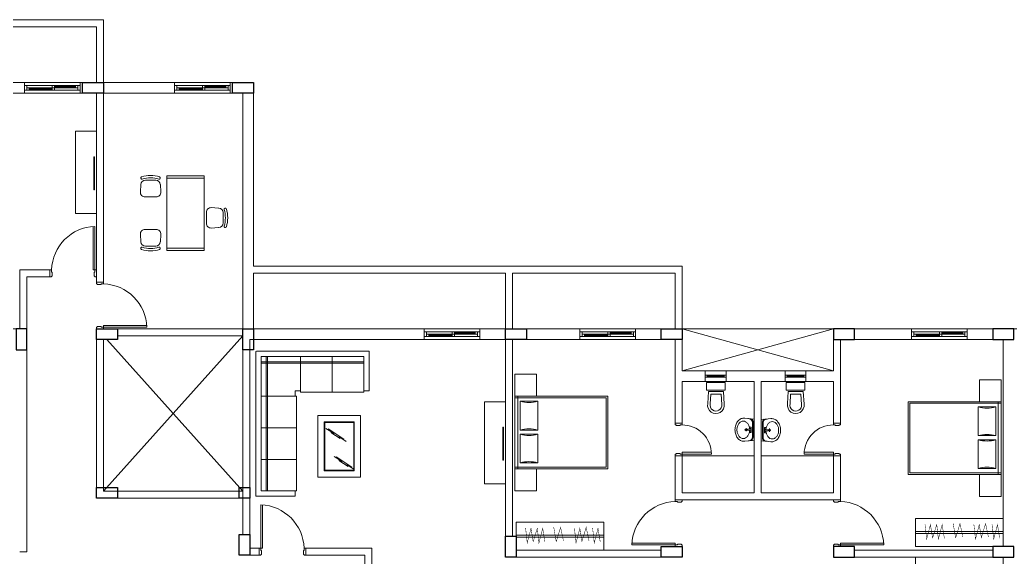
# Model space of a CAD drawing. Header units: inches. Extents: x 1 to 89, y 1 to 111.
# Drawn here: x 22.6 to 43.91, y 32.97 to 44.53 of the extents above; entities that cross this region are included whole.
import ezdxf

# ---------------------------------------------------------------- set-up
doc = ezdxf.new("R2010")
doc.units = ezdxf.units.IN
doc.header["$MEASUREMENT"] = 0
for name, color, linetype, lineweight in [('col', 250, 'Continuous', 25), ('elev 1', 252, 'Continuous', 9), ('elev 2', 251, 'Continuous', 13), ('forms', 251, 'Continuous', 20), ('FUR', 250, 'Continuous', 9), ('walls', 250, 'Continuous', 18)]:
    doc.layers.add(name, color=color, linetype=linetype, lineweight=lineweight)

msp = doc.modelspace()

# ---------------------------------------------------------------- linework, layer by layer
at = {"layer": 'col'}
for points in [[(23.947, 43.178), (24.397, 43.178), (24.397, 42.948), (23.947, 42.948)], [(27.177, 43.178), (27.627, 43.178), (27.627, 42.948), (27.177, 42.948)], [(22.747, 37.433), (22.747, 37.883), (22.517, 37.883), (22.517, 37.433)], [(24.247, 37.883), (24.697, 37.883), (24.697, 37.653), (24.247, 37.653)], [(27.627, 37.883), (27.627, 37.433), (27.397, 37.433), (27.397, 37.883)], [(33.047, 37.883), (33.497, 37.883), (33.497, 37.653), (33.047, 37.653)], [(36.397, 37.883), (36.847, 37.883), (36.847, 37.653), (36.397, 37.653)], [(40.553, 37.883), (40.103, 37.883), (40.103, 37.653), (40.553, 37.653)], [(43.983, 37.883), (43.533, 37.883), (43.533, 37.653), (43.983, 37.653)], [(24.247, 34.473), (24.697, 34.473), (24.697, 34.243), (24.247, 34.243)], [(27.317, 34.473), (27.547, 34.473), (27.547, 34.243), (27.317, 34.243)], [(27.547, 33.464), (27.547, 33.014), (27.317, 33.014), (27.317, 33.464)], [(33.277, 33.423), (33.277, 32.973), (33.047, 32.973), (33.047, 33.423)], [(36.397, 33.203), (36.847, 33.203), (36.847, 32.973), (36.397, 32.973)], [(40.553, 33.203), (40.103, 33.203), (40.103, 32.973), (40.553, 32.973)], [(43.983, 33.203), (43.533, 33.203), (43.533, 32.973), (43.983, 32.973)]]:
    msp.add_lwpolyline(points, close=True, dxfattribs=at)
at = {"layer": 'elev 1'}
for p, q in [((22.697, 43.178), (23.897, 43.178)), ((27.127, 43.178), (25.927, 43.178)), ((22.697, 42.948), (23.897, 42.948)), ((25.927, 42.948), (27.127, 42.948)), ((31.298, 37.883), (32.498, 37.883)), ((34.648, 37.883), (35.848, 37.883)), ((41.784, 37.883), (42.984, 37.883)), ((31.298, 37.653), (32.498, 37.653)), ((34.648, 37.653), (35.848, 37.653)), ((41.784, 37.653), (42.984, 37.653)), ((37.346, 36.983), (37.796, 36.983)), ((39.062, 36.983), (39.512, 36.983)), ((37.346, 36.753), (37.796, 36.753)), ((39.062, 36.753), (39.512, 36.753))]:
    msp.add_line(p, q, dxfattribs=at)
at = {"layer": 'elev 2'}
for p, q in [((40.103, 37.883), (36.847, 37.883)), ((40.103, 37.883), (36.847, 36.983)), ((40.103, 36.983), (36.847, 37.883))]:
    msp.add_line(p, q, dxfattribs=at)
at = {"layer": 'forms'}
for p, q in [((27.397, 37.733), (24.397, 34.393)), ((27.397, 34.393), (24.472, 37.653))]:
    msp.add_line(p, q, dxfattribs=at)
at = {"layer": 'FUR'}
for p, q in [((23.297, 43.113), (22.697, 43.113)), ((22.697, 43.113), (22.697, 43.013)), ((22.747, 43.113), (22.697, 43.113)), ((22.697, 43.113), (22.697, 43.013)), ((22.747, 43.013), (22.747, 43.113)), ((22.747, 43.013), (22.747, 43.113)), ((22.747, 43.063), (23.347, 43.063)), ((22.797, 43.013), (22.797, 43.063)), ((22.797, 43.048), (23.297, 43.048)), ((23.297, 43.113), (23.847, 43.113)), ((23.297, 43.113), (23.297, 43.063)), ((23.297, 43.063), (23.297, 43.013)), ((23.347, 43.113), (23.347, 43.013)), ((23.797, 43.098), (23.347, 43.098)), ((23.797, 43.088), (23.347, 43.088)), ((23.797, 43.078), (23.347, 43.078)), ((23.347, 43.063), (23.797, 43.063)), ((23.897, 43.113), (23.797, 43.113)), ((23.797, 43.063), (23.797, 43.113)), ((23.797, 43.063), (23.847, 43.063)), ((23.847, 43.113), (23.897, 43.113)), ((23.847, 43.013), (23.847, 43.113)), ((23.847, 43.013), (23.847, 43.113)), ((23.847, 43.013), (23.847, 43.113)), ((23.897, 43.113), (23.897, 43.013)), ((23.897, 43.013), (23.897, 43.113)), ((26.527, 43.113), (25.927, 43.113)), ((25.927, 43.113), (25.927, 43.013)), ((25.977, 43.113), (25.927, 43.113)), ((25.927, 43.113), (25.927, 43.013)), ((25.977, 43.013), (25.977, 43.113)), ((25.977, 43.013), (25.977, 43.113)), ((25.977, 43.063), (26.577, 43.063)), ((26.027, 43.013), (26.027, 43.063)), ((26.027, 43.048), (26.527, 43.048)), ((26.527, 43.113), (27.077, 43.113)), ((26.527, 43.113), (26.527, 43.063)), ((26.527, 43.063), (26.527, 43.013)), ((26.577, 43.113), (26.577, 43.013)), ((27.027, 43.098), (26.577, 43.098)), ((27.027, 43.088), (26.577, 43.088)), ((27.027, 43.078), (26.577, 43.078)), ((26.577, 43.063), (27.027, 43.063)), ((27.127, 43.113), (27.027, 43.113)), ((27.027, 43.063), (27.027, 43.113)), ((27.027, 43.063), (27.077, 43.063)), ((27.077, 43.113), (27.127, 43.113)), ((27.077, 43.013), (27.077, 43.113)), ((27.077, 43.013), (27.077, 43.113)), ((27.077, 43.013), (27.077, 43.113)), ((27.127, 43.113), (27.127, 43.013)), ((27.127, 43.013), (27.127, 43.113)), ((22.697, 43.013), (23.347, 43.013)), ((22.797, 43.038), (23.297, 43.038)), ((22.797, 43.028), (23.297, 43.028)), ((23.297, 43.013), (23.897, 43.013)), ((23.897, 43.013), (23.847, 43.013)), ((25.927, 43.013), (26.577, 43.013)), ((26.027, 43.038), (26.527, 43.038)), ((26.027, 43.028), (26.527, 43.028)), ((26.527, 43.013), (27.127, 43.013)), ((27.127, 43.013), (27.077, 43.013)), ((23.797, 40.362), (23.797, 42.13)), ((23.797, 42.13), (24.247, 42.13)), ((26.561, 41.17), (25.761, 41.17)), ((25.761, 41.17), (25.761, 39.57)), ((26.561, 39.57), (26.561, 41.17)), ((25.201, 40.986), (25.192, 40.826)), ((25.521, 41.08), (25.3, 41.08)), ((25.63, 40.826), (25.621, 40.986)), ((25.761, 41.12), (26.561, 41.12)), ((25.291, 40.72), (25.53, 40.72)), ((26.876, 40.48), (26.716, 40.489)), ((23.797, 40.362), (24.247, 40.362)), ((26.611, 40.389), (26.611, 40.151)), ((26.971, 40.16), (26.971, 40.381)), ((24.175, 39.153), (24.175, 40.085)), ((25.201, 39.755), (25.192, 39.915)), ((25.291, 40.02), (25.53, 40.02)), ((25.63, 39.915), (25.621, 39.755)), ((26.716, 40.051), (26.876, 40.06)), ((25.521, 39.66), (25.3, 39.66)), ((25.761, 39.62), (26.561, 39.62)), ((25.761, 39.57), (26.561, 39.57)), ((23.281, 39.003), (23.247, 39.003)), ((24.199, 39.019), (24.199, 39.105)), ((24.199, 39.105), (24.214, 39.105)), ((24.214, 39.019), (24.199, 39.019)), ((24.214, 39.105), (24.214, 39.153)), ((24.214, 39.153), (24.247, 39.153)), ((24.214, 39.003), (24.214, 39.019)), ((24.247, 39.003), (24.214, 39.003)), ((24.247, 39.153), (24.247, 39.003)), ((24.247, 38.849), (24.247, 38.883)), ((24.263, 37.916), (24.263, 37.931)), ((24.263, 37.931), (24.349, 37.931)), ((24.349, 37.931), (24.349, 37.916)), ((24.397, 37.955), (25.329, 37.955)), ((24.247, 37.916), (24.263, 37.916)), ((24.247, 37.883), (24.247, 37.916)), ((24.397, 37.883), (24.247, 37.883)), ((24.349, 37.916), (24.397, 37.916)), ((24.397, 37.916), (24.397, 37.883)), ((31.898, 37.818), (31.298, 37.818)), ((31.298, 37.818), (31.298, 37.718)), ((31.348, 37.818), (31.298, 37.818)), ((31.298, 37.818), (31.298, 37.718)), ((31.298, 37.718), (31.948, 37.718)), ((31.348, 37.718), (31.348, 37.818)), ((31.348, 37.718), (31.348, 37.818)), ((31.348, 37.768), (31.948, 37.768)), ((31.398, 37.718), (31.398, 37.768)), ((31.398, 37.753), (31.898, 37.753)), ((31.398, 37.743), (31.898, 37.743)), ((31.398, 37.733), (31.898, 37.733)), ((31.898, 37.818), (32.448, 37.818)), ((31.898, 37.818), (31.898, 37.768)), ((31.898, 37.768), (31.898, 37.718)), ((31.898, 37.718), (32.498, 37.718)), ((31.948, 37.818), (31.948, 37.718)), ((32.398, 37.803), (31.948, 37.803)), ((32.398, 37.793), (31.948, 37.793)), ((32.398, 37.783), (31.948, 37.783)), ((31.948, 37.768), (32.398, 37.768)), ((32.498, 37.818), (32.398, 37.818)), ((32.398, 37.768), (32.398, 37.818)), ((32.398, 37.768), (32.448, 37.768)), ((32.448, 37.818), (32.498, 37.818)), ((32.448, 37.718), (32.448, 37.818)), ((32.448, 37.718), (32.448, 37.818)), ((32.448, 37.718), (32.448, 37.818)), ((32.498, 37.718), (32.448, 37.718)), ((32.498, 37.818), (32.498, 37.718)), ((32.498, 37.718), (32.498, 37.818)), ((35.248, 37.818), (34.648, 37.818)), ((34.648, 37.818), (34.648, 37.718)), ((34.698, 37.818), (34.648, 37.818)), ((34.648, 37.818), (34.648, 37.718)), ((34.648, 37.718), (35.298, 37.718)), ((34.698, 37.718), (34.698, 37.818)), ((34.698, 37.718), (34.698, 37.818)), ((34.698, 37.768), (35.298, 37.768)), ((34.748, 37.718), (34.748, 37.768)), ((34.748, 37.753), (35.248, 37.753)), ((34.748, 37.743), (35.248, 37.743)), ((34.748, 37.733), (35.248, 37.733)), ((35.248, 37.818), (35.798, 37.818)), ((35.248, 37.818), (35.248, 37.768)), ((35.248, 37.768), (35.248, 37.718)), ((35.248, 37.718), (35.848, 37.718)), ((35.298, 37.818), (35.298, 37.718)), ((35.748, 37.803), (35.298, 37.803)), ((35.748, 37.793), (35.298, 37.793)), ((35.748, 37.783), (35.298, 37.783)), ((35.298, 37.768), (35.748, 37.768)), ((35.848, 37.818), (35.748, 37.818)), ((35.748, 37.768), (35.748, 37.818)), ((35.748, 37.768), (35.798, 37.768)), ((35.798, 37.818), (35.848, 37.818)), ((35.798, 37.718), (35.798, 37.818)), ((35.798, 37.718), (35.798, 37.818)), ((35.798, 37.718), (35.798, 37.818)), ((35.848, 37.718), (35.798, 37.718)), ((35.848, 37.818), (35.848, 37.718)), ((35.848, 37.718), (35.848, 37.818)), ((42.384, 37.818), (41.784, 37.818)), ((41.784, 37.818), (41.784, 37.718)), ((41.834, 37.818), (41.784, 37.818)), ((41.784, 37.818), (41.784, 37.718)), ((41.784, 37.718), (42.434, 37.718)), ((41.834, 37.718), (41.834, 37.818)), ((41.834, 37.718), (41.834, 37.818)), ((41.834, 37.768), (42.434, 37.768)), ((41.884, 37.718), (41.884, 37.768)), ((41.884, 37.753), (42.384, 37.753)), ((41.884, 37.743), (42.384, 37.743)), ((41.884, 37.733), (42.384, 37.733)), ((42.384, 37.818), (42.934, 37.818)), ((42.384, 37.818), (42.384, 37.768)), ((42.384, 37.768), (42.384, 37.718)), ((42.384, 37.718), (42.984, 37.718)), ((42.434, 37.818), (42.434, 37.718)), ((42.884, 37.803), (42.434, 37.803)), ((42.884, 37.793), (42.434, 37.793)), ((42.884, 37.783), (42.434, 37.783)), ((42.434, 37.768), (42.884, 37.768)), ((42.984, 37.818), (42.884, 37.818)), ((42.884, 37.768), (42.884, 37.818)), ((42.884, 37.768), (42.934, 37.768)), ((42.934, 37.818), (42.984, 37.818)), ((42.934, 37.718), (42.934, 37.818)), ((42.934, 37.718), (42.934, 37.818)), ((42.934, 37.718), (42.934, 37.818)), ((42.984, 37.718), (42.934, 37.718)), ((42.984, 37.818), (42.984, 37.718)), ((42.984, 37.718), (42.984, 37.818)), ((27.674, 34.283), (27.674, 37.386)), ((27.688, 37.4), (30.111, 37.4)), ((30.111, 37.4), (30.111, 36.55)), ((27.788, 34.396), (27.788, 37.273)), ((29.998, 37.173), (27.788, 37.173)), ((29.998, 37.145), (27.788, 37.145)), ((27.801, 37.286), (29.998, 37.286)), ((27.901, 37.286), (27.901, 34.396)), ((27.929, 37.286), (27.929, 34.396)), ((28.638, 36.521), (28.638, 37.286)), ((29.318, 36.521), (29.318, 37.286)), ((29.998, 37.286), (29.998, 36.521)), ((37.346, 36.847), (37.346, 36.889)), ((37.796, 36.889), (37.346, 36.889)), ((37.752, 36.867), (37.39, 36.867)), ((37.796, 36.889), (37.796, 36.847)), ((39.062, 36.847), (39.062, 36.889)), ((39.512, 36.889), (39.062, 36.889)), ((39.468, 36.867), (39.106, 36.867)), ((39.512, 36.889), (39.512, 36.847)), ((37.796, 36.847), (37.346, 36.847)), ((37.371, 36.731), (37.371, 36.566)), ((37.771, 36.731), (37.371, 36.731)), ((37.771, 36.566), (37.771, 36.731)), ((39.512, 36.847), (39.062, 36.847)), ((39.087, 36.731), (39.087, 36.566)), ((39.487, 36.731), (39.087, 36.731)), ((39.487, 36.566), (39.487, 36.731)), ((28.524, 36.55), (28.524, 36.436)), ((28.638, 36.55), (28.524, 36.55)), ((29.998, 36.521), (28.638, 36.521)), ((30.111, 36.55), (29.998, 36.55)), ((37.371, 36.566), (37.771, 36.566)), ((37.4, 36.275), (37.415, 36.533)), ((37.415, 36.533), (37.735, 36.533)), ((37.453, 36.268), (37.465, 36.48)), ((37.465, 36.48), (37.686, 36.48)), ((37.686, 36.48), (37.702, 36.257)), ((37.735, 36.533), (37.755, 36.262)), ((39.087, 36.566), (39.487, 36.566)), ((39.116, 36.275), (39.132, 36.533)), ((39.132, 36.533), (39.452, 36.533)), ((39.169, 36.268), (39.182, 36.48)), ((39.182, 36.48), (39.402, 36.48)), ((39.402, 36.48), (39.419, 36.257)), ((39.452, 36.533), (39.472, 36.262)), ((27.788, 36.436), (28.553, 36.436)), ((28.553, 36.436), (28.553, 34.396)), ((32.597, 34.548), (32.597, 36.316)), ((32.597, 36.316), (33.047, 36.316)), ((35.247, 36.435), (33.249, 36.435)), ((33.249, 36.435), (33.249, 34.872)), ((33.249, 36.435), (33.716, 36.435)), ((35.214, 36.402), (33.249, 36.402)), ((33.314, 36.435), (33.314, 34.872)), ((33.365, 36.325), (33.741, 36.325)), ((33.365, 35.707), (33.365, 36.325)), ((33.741, 36.325), (33.741, 35.707)), ((35.214, 34.905), (35.214, 36.402)), ((35.247, 34.872), (35.247, 36.435)), ((41.713, 36.315), (43.711, 36.315)), ((41.713, 34.751), (41.713, 36.315)), ((41.747, 36.281), (43.711, 36.281)), ((41.747, 34.785), (41.747, 36.281)), ((43.711, 36.315), (43.245, 36.315)), ((43.647, 36.315), (43.647, 34.751)), ((43.711, 36.315), (43.711, 34.751)), ((29.012, 34.695), (29.012, 36.016)), ((29.012, 36.016), (29.93, 36.016)), ((29.93, 36.016), (29.93, 34.695)), ((43.596, 36.204), (43.22, 36.204)), ((43.22, 36.204), (43.22, 35.586)), ((43.596, 35.586), (43.596, 36.204)), ((29.147, 34.83), (29.147, 35.881)), ((29.147, 35.881), (29.795, 35.881)), ((29.161, 34.843), (29.161, 35.868)), ((29.161, 35.868), (29.781, 35.868)), ((29.781, 35.868), (29.781, 34.843)), ((29.795, 35.881), (29.795, 34.83)), ((36.697, 35.853), (36.697, 35.818)), ((36.697, 35.818), (36.722, 35.818)), ((36.722, 35.818), (36.722, 35.803)), ((36.722, 35.803), (36.807, 35.803)), ((36.807, 35.818), (36.847, 35.818)), ((36.807, 35.803), (36.807, 35.818)), ((36.847, 35.853), (36.847, 35.818)), ((40.103, 35.853), (40.103, 35.818)), ((40.143, 35.818), (40.103, 35.818)), ((40.143, 35.803), (40.143, 35.818)), ((40.228, 35.803), (40.143, 35.803)), ((40.253, 35.818), (40.228, 35.818)), ((40.228, 35.818), (40.228, 35.803)), ((40.253, 35.853), (40.253, 35.818)), ((28.553, 35.756), (27.788, 35.756)), ((29.358, 35.63), (29.185, 35.743)), ((29.569, 35.511), (29.23, 35.731)), ((29.487, 35.527), (29.287, 35.657)), ((33.741, 35.707), (33.365, 35.707)), ((33.365, 35.618), (33.741, 35.618)), ((33.365, 35), (33.365, 35.618)), ((33.741, 35.618), (33.741, 35)), ((43.22, 35.586), (43.596, 35.586)), ((29.621, 35.46), (29.459, 35.565)), ((43.596, 35.497), (43.22, 35.497)), ((43.22, 35.497), (43.22, 34.88)), ((43.596, 34.88), (43.596, 35.497)), ((36.697, 35.188), (36.697, 35.153)), ((36.807, 35.188), (36.807, 35.203)), ((36.847, 35.228), (37.476, 35.228)), ((36.847, 35.188), (36.847, 35.153)), ((40.103, 35.228), (39.475, 35.228)), ((40.103, 35.188), (40.103, 35.153)), ((40.143, 35.188), (40.143, 35.203)), ((40.253, 35.188), (40.253, 35.153)), ((28.553, 35.076), (27.788, 35.076)), ((29.531, 35.028), (29.358, 35.141)), ((29.741, 34.909), (29.403, 35.129)), ((29.66, 34.925), (29.459, 35.055)), ((29.794, 34.858), (29.632, 34.963)), ((33.741, 35), (33.365, 35)), ((38.4, 35.153), (36.847, 35.153)), ((38.55, 35.153), (40.103, 35.153)), ((29.795, 34.83), (29.147, 34.83)), ((29.781, 34.843), (29.161, 34.843)), ((33.249, 34.905), (35.214, 34.905)), ((33.249, 34.872), (35.247, 34.872)), ((43.711, 34.751), (41.713, 34.751)), ((43.711, 34.785), (41.747, 34.785)), ((43.22, 34.88), (43.596, 34.88)), ((29.93, 34.695), (29.012, 34.695)), ((32.597, 34.548), (33.047, 34.548)), ((28.553, 34.396), (27.788, 34.396)), ((28.524, 34.396), (28.524, 34.283)), ((28.524, 34.283), (27.674, 34.283)), ((27.82, 33.164), (27.82, 34.096)), ((36.847, 34.169), (36.847, 34.203)), ((40.103, 34.169), (40.103, 34.203)), ((43.758, 33.523), (41.872, 33.523)), ((43.758, 33.483), (41.872, 33.483)), ((35.164, 33.443), (33.277, 33.443)), ((35.164, 33.403), (33.277, 33.403)), ((36.697, 33.275), (35.765, 33.275)), ((36.831, 33.251), (36.745, 33.251)), ((36.745, 33.251), (36.745, 33.236)), ((36.831, 33.236), (36.831, 33.251)), ((40.119, 33.236), (40.119, 33.251)), ((40.119, 33.251), (40.205, 33.251)), ((40.205, 33.251), (40.205, 33.236)), ((40.253, 33.275), (41.185, 33.275)), ((27.748, 33.164), (27.748, 33.014)), ((27.781, 33.164), (27.748, 33.164)), ((27.781, 33.116), (27.781, 33.164)), ((27.796, 33.116), (27.781, 33.116)), ((27.781, 33.014), (27.781, 33.03)), ((27.781, 33.03), (27.796, 33.03)), ((27.796, 33.03), (27.796, 33.116)), ((36.745, 33.236), (36.697, 33.236)), ((36.697, 33.236), (36.697, 33.203)), ((36.697, 33.203), (36.847, 33.203)), ((36.847, 33.236), (36.831, 33.236)), ((36.847, 33.203), (36.847, 33.236)), ((40.103, 33.236), (40.119, 33.236)), ((40.103, 33.203), (40.103, 33.236)), ((40.253, 33.203), (40.103, 33.203)), ((40.205, 33.236), (40.253, 33.236)), ((40.253, 33.236), (40.253, 33.203)), ((27.748, 33.014), (27.781, 33.014)), ((28.714, 33.014), (28.748, 33.014))]:
    msp.add_line(p, q, dxfattribs=at)
for points in [[(24.208, 41.584), (24.208, 40.871), (24.187, 40.871), (24.187, 41.584)], [(33.249, 36.435), (33.249, 36.907), (33.716, 36.907), (33.716, 36.435)], [(37.39, 36.889), (37.346, 36.889), (37.346, 36.847), (37.39, 36.847)], [(37.796, 36.889), (37.752, 36.889), (37.752, 36.847), (37.796, 36.847)], [(39.106, 36.889), (39.062, 36.889), (39.062, 36.847), (39.106, 36.847)], [(39.512, 36.889), (39.468, 36.889), (39.468, 36.847), (39.512, 36.847)], [(43.711, 36.315), (43.711, 36.786), (43.245, 36.786), (43.245, 36.315)], [(33.008, 35.77), (33.008, 35.056), (32.987, 35.056), (32.987, 35.77)], [(33.249, 34.401), (33.249, 34.872), (33.716, 34.872), (33.716, 34.401)], [(43.711, 34.28), (43.711, 34.751), (43.245, 34.751), (43.245, 34.28)], [(35.164, 33.123), (35.164, 33.723), (33.277, 33.723), (33.277, 33.123)], [(43.758, 33.203), (43.758, 33.803), (41.872, 33.803), (41.872, 33.203)], [(43.753, 32.373), (43.753, 32.973), (41.867, 32.973), (41.867, 32.373)]]:
    msp.add_lwpolyline(points, close=True, dxfattribs=at)
for points in [[(24.214, 39.153), (24.214, 40.086, 0.396451), (23.281, 39.153, 0.396451)], [(24.397, 37.916), (25.33, 37.916, 0.396451), (24.397, 38.849, 0.396451)], [(36.847, 35.188), (37.477, 35.188, 0.414214), (36.847, 35.818, -351089175974993.375)], [(38.172, 35.464, -0.126822), (38.103, 35.482, -0.10607), (38.04, 35.537, -0.085783), (38, 35.615, -0.075445), (37.985, 35.713, -0.075445), (38, 35.811, -0.085783), (38.04, 35.889, -0.10607), (38.104, 35.945, -0.126822), (38.172, 35.962, -0.045361), (38.198, 35.96, -0.10607)], [(38.163, 35.525, -0.12971), (38.113, 35.538, -0.10642), (38.067, 35.58, -0.084454), (38.038, 35.638, -0.073566), (38.027, 35.712, -0.073566), (38.038, 35.786, -0.084454), (38.067, 35.844, -0.10642), (38.113, 35.886, -0.12971), (38.163, 35.899, -0.12971), (38.213, 35.886, -0.10642), (38.26, 35.844, -0.084454), (38.289, 35.786, -0.058047), (38.299, 35.728, -0.073566)], [(38.271, 35.474), (38.276, 35.474, 0.414214), (38.359, 35.557), (38.359, 35.713), (38.359, 35.869, 0.414214), (38.276, 35.952), (38.271, 35.952)], [(38.337, 35.479, 0.229741), (38.375, 35.557), (38.376, 35.869, 0.229741), (38.338, 35.947)], [(38.613, 35.469, -0.229741), (38.575, 35.547), (38.575, 35.859, -0.229741), (38.613, 35.937)], [(38.68, 35.464), (38.675, 35.464, -0.414214), (38.592, 35.547), (38.592, 35.703), (38.591, 35.859, -0.414214), (38.674, 35.942), (38.68, 35.942)], [(38.787, 35.515, 0.12971), (38.837, 35.528, 0.10642), (38.884, 35.57, 0.084454), (38.913, 35.628, 0.073566), (38.924, 35.702, 0.073566), (38.913, 35.776, 0.084454), (38.884, 35.834, 0.10642), (38.837, 35.876, 0.12971), (38.787, 35.889, 0.12971), (38.737, 35.876, 0.10642), (38.691, 35.834, 0.084454), (38.662, 35.776, 0.058047), (38.651, 35.718, 0.073566)], [(38.778, 35.454, 0.126822), (38.847, 35.472, 0.10607), (38.911, 35.527, 0.085783), (38.95, 35.605, 0.075445), (38.965, 35.703, 0.075445), (38.95, 35.801, 0.085783), (38.91, 35.879, 0.10607), (38.847, 35.935, 0.126822), (38.778, 35.952, 0.045361), (38.753, 35.95, 0.10607)], [(40.103, 35.188), (39.473, 35.188, -0.414214), (40.103, 35.818, 351089175974993.375)], [(38.299, 35.698, -0.060302), (38.289, 35.638, -0.084454), (38.26, 35.58, -0.10642), (38.213, 35.538, -0.12971), (38.163, 35.525, -0.12971)], [(38.307, 35.686), (38.307, 35.694, 0.385832), (38.304, 35.698), (38.251, 35.703, -0.270314), (38.251, 35.723), (38.304, 35.728, 0.385832), (38.307, 35.732), (38.307, 35.74)], [(38.643, 35.676), (38.643, 35.684, -0.385832), (38.647, 35.688), (38.699, 35.693, 0.270314), (38.699, 35.713), (38.647, 35.718, -0.385832), (38.643, 35.722), (38.643, 35.73)], [(38.651, 35.688, 0.060302), (38.662, 35.628, 0.084454), (38.691, 35.57, 0.10642), (38.737, 35.528, 0.12971), (38.787, 35.515, 0.12971)], [(38.198, 35.466, -0.045361), (38.172, 35.464, -0.126822)], [(38.753, 35.456, 0.045361), (38.778, 35.454, 0.126822)], [(27.781, 33.164), (27.781, 34.097, -0.396451), (28.714, 33.164, -0.396451)], [(36.697, 33.236), (35.765, 33.236, -0.396451), (36.697, 34.169, -0.396451)], [(40.253, 33.236), (41.186, 33.236, 0.396451), (40.253, 34.169, 0.396451)]]:
    msp.add_lwpolyline(points, format="xyb", dxfattribs=at)
for points in [[(23.281, 39.003), (23.281, 39.019), (23.295, 39.019), (23.295, 39.105), (23.281, 39.105), (23.281, 39.153), (23.247, 39.153), (23.247, 39.003)], [(24.214, 39.153), (24.175, 39.153)], [(24.247, 38.849), (24.263, 38.849), (24.263, 38.835), (24.349, 38.835), (24.349, 38.849), (24.397, 38.849), (24.397, 38.883), (24.247, 38.883)], [(24.397, 37.916), (24.397, 37.955)], [(36.847, 35.853), (36.697, 35.853)], [(38.172, 35.464), (38.4, 35.485), (38.401, 35.941), (38.172, 35.962)], [(38.778, 35.454), (38.55, 35.475), (38.55, 35.931), (38.778, 35.952)], [(40.103, 35.853), (40.253, 35.853)], [(38.193, 35.713), (38.248, 35.713)], [(38.223, 35.679), (38.223, 35.713), (38.223, 35.747)], [(38.299, 35.698), (38.299, 35.655), (38.316, 35.655), (38.332, 35.655), (38.332, 35.713), (38.332, 35.771), (38.316, 35.771), (38.299, 35.771), (38.299, 35.728)], [(38.316, 35.738), (38.316, 35.729)], [(38.316, 35.688), (38.316, 35.697)], [(38.324, 35.74), (38.324, 35.686)], [(38.651, 35.689), (38.651, 35.645), (38.635, 35.645), (38.618, 35.645), (38.618, 35.703), (38.618, 35.761), (38.635, 35.761), (38.651, 35.761), (38.651, 35.718)], [(38.626, 35.73), (38.626, 35.676)], [(38.635, 35.728), (38.635, 35.719)], [(38.635, 35.678), (38.635, 35.687)], [(38.758, 35.703), (38.702, 35.703)], [(38.727, 35.669), (38.727, 35.703), (38.727, 35.737)], [(36.697, 35.188), (36.722, 35.188), (36.722, 35.203), (36.807, 35.203)], [(36.807, 35.188), (36.822, 35.188), (36.847, 35.188)], [(36.847, 35.188), (36.847, 35.228)], [(40.103, 35.188), (40.103, 35.228)], [(40.143, 35.188), (40.128, 35.188), (40.103, 35.188)], [(40.253, 35.188), (40.228, 35.188), (40.228, 35.203), (40.143, 35.203)], [(36.847, 35.153), (36.697, 35.153)], [(40.103, 35.153), (40.253, 35.153)], [(36.847, 34.169), (36.831, 34.169), (36.831, 34.155), (36.745, 34.155), (36.745, 34.169), (36.697, 34.169), (36.697, 34.203), (36.847, 34.203)], [(40.103, 34.169), (40.119, 34.169), (40.119, 34.155), (40.205, 34.155), (40.205, 34.169), (40.253, 34.169), (40.253, 34.203), (40.103, 34.203)], [(36.697, 33.236), (36.697, 33.275)], [(40.253, 33.236), (40.253, 33.275)], [(27.781, 33.164), (27.82, 33.164)], [(28.714, 33.014), (28.714, 33.03), (28.7, 33.03), (28.7, 33.116), (28.714, 33.116), (28.714, 33.164), (28.748, 33.164), (28.748, 33.014)]]:
    msp.add_lwpolyline(points, dxfattribs=at)
at = {"layer": 'FUR', "const_width": 0.01}
for points in [[(42.241, 33.385), (42.237, 33.385), (42.19, 33.672), (42.109, 33.361), (42.074, 33.679)], [(42.326, 33.679), (42.237, 33.385)], [(42.493, 33.385), (42.489, 33.385), (42.442, 33.672), (42.361, 33.361), (42.326, 33.679)], [(42.733, 33.385), (42.679, 33.699)], [(42.888, 33.404), (42.826, 33.695), (42.733, 33.385)], [(43.291, 33.385), (43.288, 33.385), (43.241, 33.672), (43.16, 33.361), (43.125, 33.679)], [(43.439, 33.404), (43.377, 33.695), (43.284, 33.385)], [(43.683, 33.385), (43.679, 33.385), (43.633, 33.672), (43.551, 33.361), (43.516, 33.679)], [(33.646, 33.305), (33.643, 33.305), (33.596, 33.592), (33.515, 33.281), (33.48, 33.599)], [(33.732, 33.599), (33.643, 33.305)], [(33.898, 33.305), (33.895, 33.305), (33.848, 33.592), (33.767, 33.281), (33.732, 33.599)], [(34.139, 33.305), (34.085, 33.619)], [(34.294, 33.324), (34.232, 33.615), (34.139, 33.305)], [(34.697, 33.305), (34.693, 33.305), (34.647, 33.592), (34.565, 33.281), (34.531, 33.599)], [(34.845, 33.324), (34.783, 33.615), (34.69, 33.305)], [(35.089, 33.305), (35.085, 33.305), (35.038, 33.592), (34.957, 33.281), (34.922, 33.599)]]:
    msp.add_lwpolyline(points, dxfattribs=at)
at = {"layer": 'FUR'}
for centre, radius in [((38.223, 35.713), 0.0208), ((38.223, 35.713), 0.0166), ((38.316, 35.755), 0.0166), ((38.316, 35.672), 0.0166), ((38.635, 35.745), 0.0166), ((38.635, 35.662), 0.0166), ((38.727, 35.703), 0.0208), ((38.727, 35.703), 0.0166)]:
    msp.add_circle(centre, radius, dxfattribs=at)
for centre, radius, start, end in [((25.224, 41.127), 0.025, 107.3656, 287.3656), ((25.411, 40.53), 0.65, 72.6344, 107.3656), ((25.411, 40.53), 0.6, 72.6344, 107.3656), ((25.597, 41.127), 0.025, 252.6344, 72.6344), ((25.3, 40.98), 0.1, 90, 176.8202), ((25.521, 40.98), 0.1, 3.1798, 90), ((25.291, 40.82), 0.1, 176.8202, 270), ((25.53, 40.82), 0.1, 270, 3.1798), ((26.711, 40.389), 0.1, 86.8202, 180), ((26.871, 40.381), 0.1, 0, 86.8202), ((27.017, 40.457), 0.025, 17.3656, 197.3656), ((26.421, 40.27), 0.6, 342.6344, 17.3656), ((26.421, 40.27), 0.65, 342.6344, 17.3656), ((26.711, 40.151), 0.1, 180, 273.1798), ((26.871, 40.16), 0.1, 273.1798, 0), ((27.017, 40.084), 0.025, 162.6344, 342.6344), ((25.291, 39.92), 0.1, 90, 183.1798), ((25.53, 39.92), 0.1, 356.8202, 90), ((25.224, 39.614), 0.025, 72.6344, 252.6344), ((25.3, 39.76), 0.1, 183.1798, 270), ((25.411, 40.21), 0.6, 252.6344, 287.3656), ((25.521, 39.76), 0.1, 270, 356.8202), ((25.597, 39.614), 0.025, 287.3656, 107.3656), ((25.411, 40.21), 0.65, 252.6344, 287.3656), ((27.688, 37.386), 0.0135, 90, 180), ((27.801, 37.273), 0.0135, 90, 180), ((33.553, 36.97), 0.672, 253.7398, 286.2602), ((37.576, 36.241), 0.18, 169.0899, 6.6178), ((37.576, 36.241), 0.127, 167.6566, 7.0777), ((39.293, 36.241), 0.18, 169.0899, 6.6178), ((39.293, 36.241), 0.127, 167.6566, 7.0777), ((43.408, 36.849), 0.672, 253.7398, 286.2602), ((33.553, 35.062), 0.672, 73.7398, 106.2602), ((33.553, 36.263), 0.672, 253.7398, 286.2602), ((43.408, 34.941), 0.672, 73.7398, 106.2602), ((43.408, 36.142), 0.672, 253.7398, 286.2602), ((33.553, 34.356), 0.672, 73.7398, 106.2602), ((43.408, 34.235), 0.672, 73.7398, 106.2602)]:
    msp.add_arc(centre, radius, start, end, dxfattribs=at)
at = {"layer": 'walls'}
for p, q in [((14.113, 44.528), (24.397, 44.528)), ((19.597, 44.378), (24.247, 44.378)), ((24.247, 44.378), (24.247, 43.178)), ((24.397, 44.528), (24.397, 38.883)), ((22.697, 43.178), (17.855, 43.178)), ((22.697, 43.178), (22.697, 42.948)), ((23.897, 42.948), (23.897, 43.178)), ((23.897, 43.178), (23.947, 43.178)), ((25.927, 43.178), (23.947, 43.178)), ((25.927, 43.178), (25.927, 42.948)), ((27.127, 42.948), (27.127, 43.178)), ((27.127, 43.178), (27.177, 43.178)), ((27.627, 43.178), (27.177, 43.178)), ((27.627, 43.178), (27.627, 39.233)), ((22.697, 42.948), (19.597, 42.948)), ((23.897, 42.948), (23.947, 42.948)), ((25.927, 42.948), (23.947, 42.948)), ((24.247, 42.948), (24.247, 38.883)), ((27.127, 42.948), (27.177, 42.948)), ((27.397, 42.948), (27.177, 42.948)), ((27.397, 42.948), (27.397, 37.883)), ((36.847, 39.233), (27.627, 39.233)), ((36.847, 36.983), (36.847, 39.233)), ((22.597, 37.883), (22.597, 39.153)), ((23.247, 39.153), (22.597, 39.153)), ((22.747, 37.883), (22.747, 39.003)), ((23.247, 39.003), (22.747, 39.003)), ((23.247, 39.153), (23.247, 39.003)), ((27.627, 39.083), (27.627, 37.883)), ((33.047, 39.083), (27.627, 39.083)), ((33.047, 32.973), (33.047, 39.083)), ((33.197, 37.883), (33.197, 39.083)), ((36.697, 39.083), (33.197, 39.083)), ((36.697, 37.883), (36.697, 39.083)), ((24.397, 38.883), (24.247, 38.883)), ((13.213, 37.883), (22.747, 37.883)), ((24.247, 37.883), (27.397, 37.883)), ((24.247, 37.883), (24.247, 36.303)), ((24.697, 37.733), (27.397, 37.733)), ((31.298, 37.883), (27.397, 37.883)), ((27.397, 37.733), (27.397, 33.464)), ((31.298, 37.653), (31.298, 37.883)), ((34.648, 37.883), (32.498, 37.883)), ((32.498, 37.653), (32.498, 37.883)), ((34.648, 37.653), (34.648, 37.883)), ((36.847, 37.883), (35.848, 37.883)), ((35.848, 37.653), (35.848, 37.883)), ((41.784, 37.883), (40.103, 37.883)), ((40.103, 36.983), (40.103, 37.883)), ((41.784, 37.653), (41.784, 37.883)), ((42.984, 37.653), (42.984, 37.883)), ((42.984, 37.883), (44.754, 37.883)), ((22.747, 37.653), (22.747, 33.086)), ((24.397, 37.653), (24.397, 34.393)), ((31.298, 37.653), (27.547, 37.653)), ((27.547, 37.653), (27.547, 33.014)), ((33.047, 37.653), (32.498, 37.653)), ((33.197, 33.423), (33.197, 37.653)), ((33.197, 37.653), (34.648, 37.653)), ((35.848, 37.653), (36.697, 37.653)), ((36.697, 35.853), (36.697, 37.653)), ((41.784, 37.653), (40.253, 37.653)), ((40.253, 35.853), (40.253, 37.653)), ((43.754, 37.653), (42.984, 37.653)), ((43.754, 33.203), (43.754, 37.653)), ((37.346, 36.983), (36.847, 36.983)), ((37.346, 36.753), (37.346, 36.983)), ((39.062, 36.983), (37.796, 36.983)), ((37.796, 36.753), (37.796, 36.983)), ((39.062, 36.753), (39.062, 36.983)), ((40.103, 36.983), (39.512, 36.983)), ((39.512, 36.753), (39.512, 36.983)), ((37.346, 36.753), (36.847, 36.753)), ((36.847, 36.753), (36.847, 35.853)), ((38.4, 36.753), (37.796, 36.753)), ((38.4, 34.353), (38.4, 36.753)), ((39.062, 36.753), (38.55, 36.753)), ((38.55, 36.753), (38.55, 34.353)), ((40.103, 36.753), (39.512, 36.753)), ((40.103, 35.853), (40.103, 36.753)), ((24.247, 36.303), (24.247, 34.243)), ((36.847, 35.853), (36.697, 35.853)), ((40.103, 35.853), (40.253, 35.853)), ((36.697, 35.153), (36.697, 34.203)), ((36.847, 35.153), (36.697, 35.153)), ((36.847, 35.153), (36.847, 34.353)), ((40.103, 34.353), (40.103, 35.153)), ((40.103, 35.153), (40.253, 35.153)), ((40.253, 35.153), (40.253, 34.203)), ((27.397, 34.393), (24.397, 34.393)), ((38.4, 34.353), (36.847, 34.353)), ((38.55, 34.353), (40.103, 34.353)), ((27.397, 34.243), (24.247, 34.243)), ((27.547, 34.243), (27.397, 34.243)), ((36.697, 34.203), (40.253, 34.203)), ((22.597, 33.086), (22.747, 33.086)), ((27.748, 33.164), (27.547, 33.164)), ((27.748, 33.014), (27.748, 33.164)), ((30.17, 33.164), (28.748, 33.164)), ((28.748, 33.164), (28.748, 33.014)), ((30.17, 33.164), (30.17, 31.664)), ((36.397, 33.123), (33.277, 33.123)), ((36.847, 33.123), (36.847, 32.973)), ((40.553, 33.123), (43.533, 33.123)), ((27.547, 33.014), (27.397, 33.014)), ((27.547, 33.014), (27.748, 33.014)), ((30.02, 33.014), (28.748, 33.014)), ((30.02, 33.014), (30.02, 31.814)), ((36.847, 32.973), (33.047, 32.973)), ((40.254, 32.973), (43.753, 32.973)), ((43.754, 28.632), (43.754, 32.973)), ((43.754, 32.973), (43.754, 28.576))]:
    msp.add_line(p, q, dxfattribs=at)

doc.saveas('drawing.dxf')
